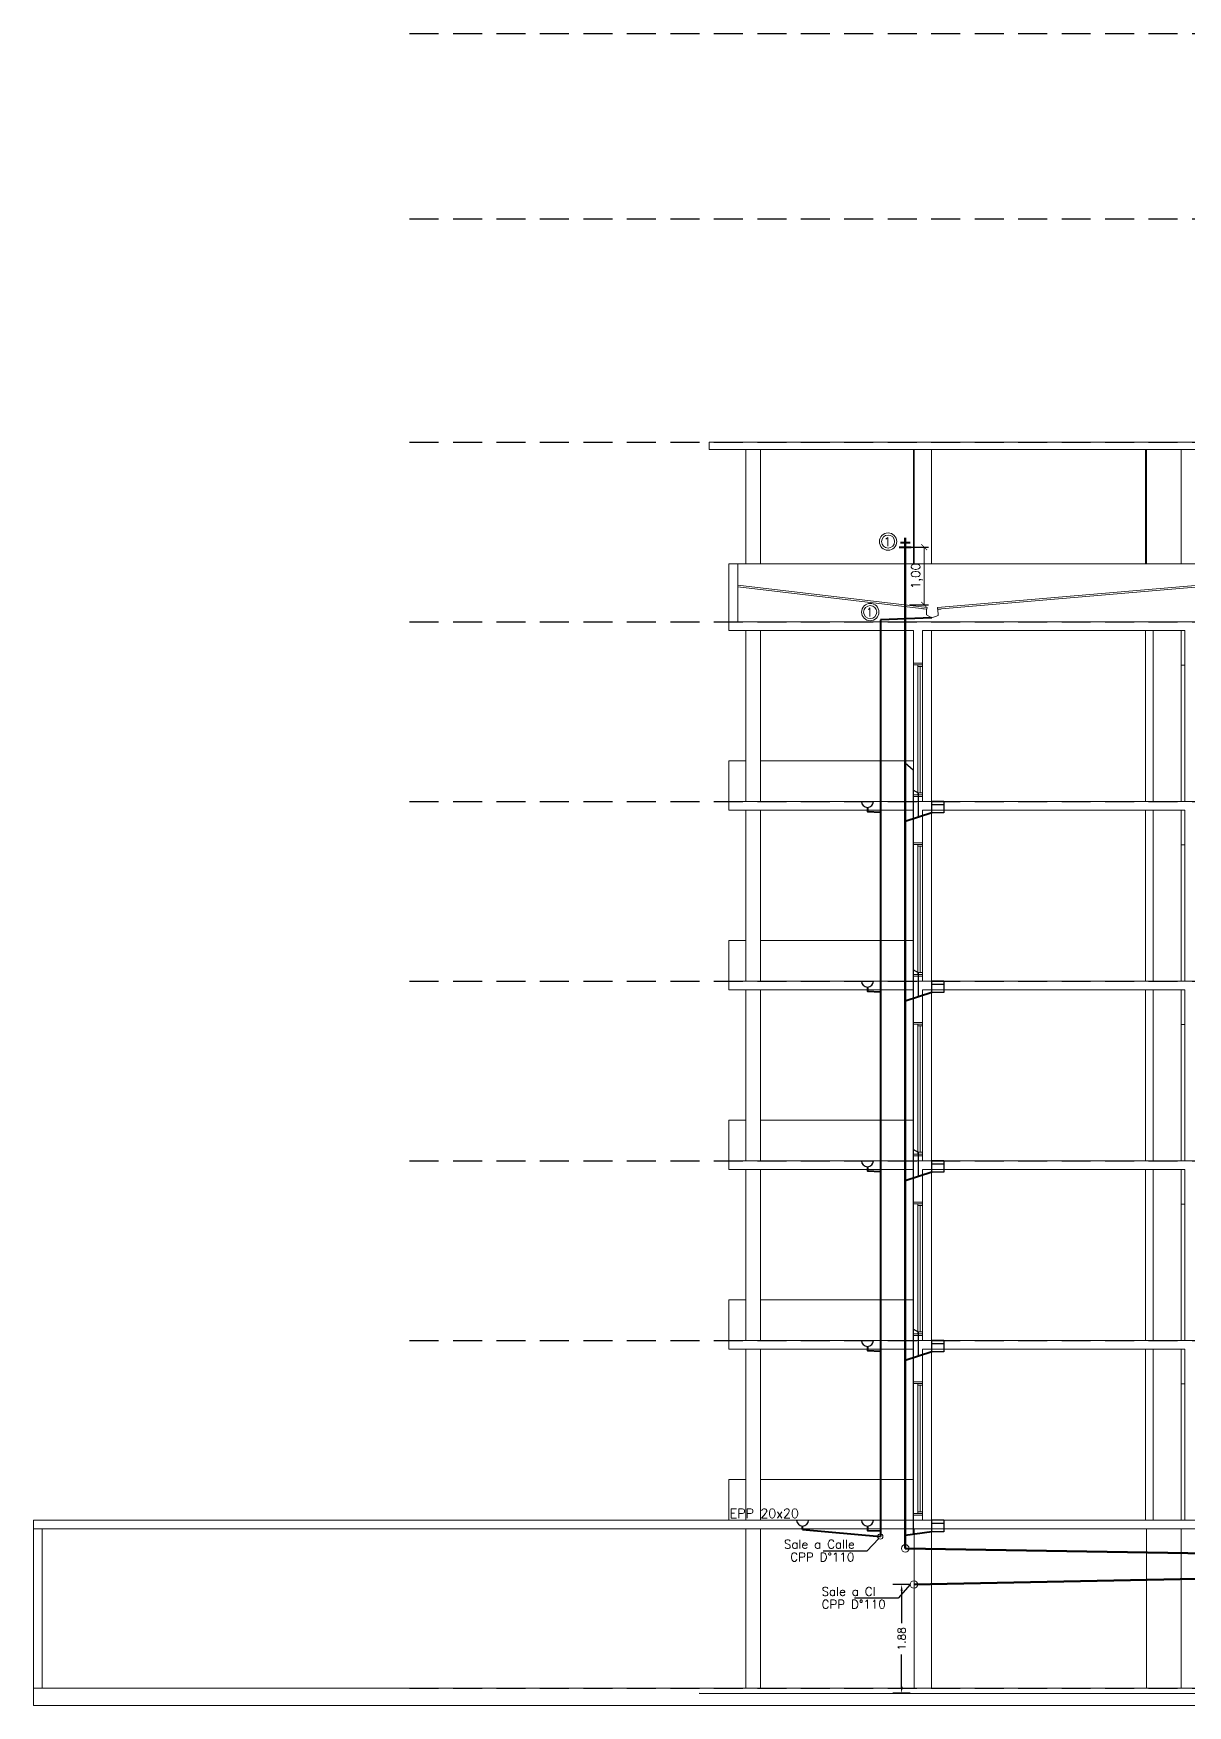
# Model space of a CAD drawing. Header units: millimetres. Extents: x 539 to 842, y -453 to -96.
# Drawn here: x 721.62 to 741.53, y -125.93 to -97.08 of the extents above; entities that cross this region are included whole.
import ezdxf

# ---------------------------------------------------------------- set-up
doc = ezdxf.new("R2010")
doc.units = ezdxf.units.MM
doc.header["$LTSCALE"] = 0.1
for name, pattern in [('CENTER', [2.25, 1, -0.1, 0.05, -0.1, 1]), ('CONTINUA', [0]), ('HIDDEN', [0.375, 0.25, -0.125])]:
    doc.linetypes.add(name, pattern=pattern)
doc.layers.get('0').update_dxf_attribs({"lineweight": 5})
doc.layers.get('Defpoints').update_dxf_attribs({"lineweight": 5})
for name, color, linetype in [('00-Pluvial', 40, 'Continuous'), ('00-Ventilacion', 3, 'Continuous'), ('Texto', 7, 'Continuous'), ('Textos', 7, 'Continuous')]:
    doc.layers.add(name, color=color, linetype=linetype)
for name, color, linetype, lineweight in [('A-Texto Pluvial', 7, 'Continuous', 20), ('Cotas', 7, 'Continuous', 13), ('ROTULO', 5, 'Continuous', 40), ('TEXTO1', 254, 'Continuous', 13)]:
    doc.layers.add(name, color=color, linetype=linetype, lineweight=lineweight)
doc.layers.add('Primario', color=7, linetype='Continuous', true_color=0xff2400)
doc.styles.add('Cotas2', font='romans.shx')
doc.styles.add('Romans', font='romans.shx')
doc.styles.get("Standard").update_dxf_attribs({"font": 'arial.ttf'})
doc.dimstyles.new('1_200', dxfattribs={"dimtxt": 0.25, "dimasz": 0.2, "dimexe": 0.1, "dimexo": 0.1, "dimgap": 0.05, "dimtad": 1, "dimzin": 1, "dimtxsty": 'Standard', "dimblk": 'OPEN30', "dimcen": 0.1, "dimclre": 256, "dimclrt": 256, "dimadec": 0, "dimazin": 0, "dimtfac": 1, "dimtmove": 2, "dimatfit": 3, "dimldrblk": 'OPEN30', "dimfxl": 1, "dimlwd": -1, "dimarcsym": 0})
doc.dimstyles.new('Cotas--1-75', dxfattribs={"dimscale": 0.075, "dimtxt": 1.75, "dimasz": 1.5, "dimexe": 2, "dimexo": 5, "dimgap": 0.5, "dimtad": 0, "dimtih": 1, "dimtoh": 1, "dimzin": 0, "dimdsep": 46, "dimtxsty": 'Cotas2', "dimcen": 3, "dimdle": 2, "dimadec": 0, "dimazin": 0, "dimtfac": 1, "dimtofl": 0, "dimtmove": 2, "dimatfit": 3, "dimfxl": 2, "dimtolj": 1, "dimtzin": 0, "dimarcsym": 0})

# ---------------------------------------------------------------- blocks, each defined once
blk = doc.blocks.new('Corte')
at = {"color": 8, "linetype": 'HIDDEN', "ltscale": 20}
for p, q in [((728.105, -97.082), (780.732, -97.082)), ((728.105, -100.282), (780.732, -100.282)), ((728.105, -104.132), (780.732, -104.132)), ((728.105, -107.232), (780.732, -107.232)), ((728.105, -110.332), (780.732, -110.332)), ((728.105, -113.432), (780.732, -113.432)), ((728.105, -116.532), (780.732, -116.532)), ((728.105, -119.632), (780.732, -119.632)), ((728.105, -125.632), (780.732, -125.632))]:
    blk.add_line(p, q, dxfattribs=at)
at = {"color": 8, "lineweight": 18}
for p, q in [((733.272, -104.262), (733.272, -104.132)), ((733.272, -104.132), (745.438, -104.132)), ((733.907, -104.132), (734.157, -104.132)), ((736.811, -104.132), (736.797, -104.132)), ((736.811, -104.132), (737.111, -104.132)), ((740.818, -104.132), (737.111, -104.132)), ((740.818, -104.132), (741.417, -104.132)), ((741.417, -104.132), (746.866, -104.132)), ((733.272, -104.262), (745.438, -104.262)), ((733.907, -106.232), (733.907, -104.262)), ((734.157, -106.232), (734.157, -104.262)), ((736.797, -104.262), (736.797, -106.232)), ((736.811, -106.232), (736.811, -104.262)), ((737.111, -106.232), (737.111, -104.262)), ((740.802, -106.232), (740.802, -104.262)), ((740.818, -106.232), (740.818, -104.262)), ((741.417, -104.262), (741.417, -106.232)), ((733.612, -106.232), (733.612, -107.232)), ((733.767, -106.232), (733.612, -106.232)), ((733.767, -107.232), (733.767, -106.232)), ((745.438, -106.232), (733.767, -106.232)), ((733.767, -106.632), (737.031, -107.015)), ((733.77, -106.602), (737.034, -106.986)), ((741.728, -106.602), (737.21, -106.987)), ((741.728, -106.632), (737.213, -107.017)), ((737.034, -106.986), (737.031, -107.015)), ((737.21, -106.987), (737.213, -107.017)), ((733.612, -107.232), (733.612, -107.382)), ((733.612, -107.232), (733.767, -107.232)), ((745.441, -107.232), (733.767, -107.232)), ((733.612, -107.382), (736.797, -107.382)), ((733.907, -110.332), (733.907, -107.382)), ((734.157, -110.332), (734.157, -107.382)), ((736.797, -107.382), (736.797, -107.947)), ((736.953, -107.947), (736.953, -107.382)), ((736.953, -107.382), (741.477, -107.382)), ((737.111, -110.332), (737.111, -107.382)), ((740.802, -110.332), (740.802, -107.382)), ((740.933, -107.382), (740.933, -110.332)), ((741.417, -107.382), (741.417, -110.332)), ((741.477, -107.382), (741.477, -110.332)), ((736.797, -107.947), (736.953, -107.947)), ((736.953, -107.947), (736.797, -107.947)), ((736.797, -107.947), (736.797, -107.977)), ((736.797, -107.977), (736.797, -110.217)), ((736.797, -107.977), (736.953, -107.977)), ((736.953, -107.977), (736.875, -107.977)), ((736.875, -107.977), (736.875, -108.007)), ((736.875, -108.007), (736.875, -110.187)), ((736.875, -108.007), (736.953, -108.007)), ((736.875, -108.007), (736.875, -110.187)), ((736.926, -108.007), (736.912, -108.007)), ((736.912, -108.007), (736.912, -110.187)), ((736.953, -107.977), (736.953, -107.947)), ((736.953, -108.007), (736.953, -107.977)), ((736.953, -108.007), (736.953, -110.187)), ((741.477, -107.982), (741.417, -107.982)), ((733.907, -109.632), (733.612, -109.632)), ((733.612, -109.632), (733.612, -110.332)), ((736.797, -109.632), (734.157, -109.632)), ((736.953, -110.187), (736.875, -110.187)), ((736.875, -110.187), (736.875, -110.217)), ((736.912, -110.187), (736.926, -110.187)), ((736.953, -110.217), (736.953, -110.187)), ((745.44, -110.332), (733.612, -110.332)), ((733.612, -110.332), (733.612, -110.482)), ((733.612, -110.482), (736.797, -110.482)), ((733.907, -113.432), (733.907, -110.482)), ((734.157, -113.432), (734.157, -110.482)), ((736.953, -110.217), (736.797, -110.217)), ((736.797, -110.217), (736.797, -110.247)), ((736.797, -110.247), (736.797, -110.332)), ((736.953, -110.247), (736.797, -110.247)), ((736.797, -110.247), (736.953, -110.247)), ((736.797, -110.482), (736.797, -111.047)), ((736.875, -110.217), (736.953, -110.217)), ((736.953, -110.247), (736.953, -110.217)), ((736.953, -110.332), (736.953, -110.247)), ((736.953, -111.047), (736.953, -110.482)), ((736.953, -110.482), (741.477, -110.482)), ((737.111, -113.432), (737.111, -110.482)), ((740.802, -113.432), (740.802, -110.482)), ((740.933, -110.482), (740.933, -113.432)), ((741.417, -110.482), (741.417, -113.432)), ((741.477, -110.482), (741.477, -113.432)), ((736.797, -111.047), (736.953, -111.047)), ((736.953, -111.047), (736.797, -111.047)), ((736.797, -111.047), (736.797, -111.077)), ((736.953, -111.077), (736.953, -111.047)), ((736.797, -111.077), (736.797, -113.317)), ((736.797, -111.077), (736.953, -111.077)), ((736.953, -111.077), (736.875, -111.077)), ((736.875, -111.077), (736.875, -111.107)), ((736.875, -111.107), (736.875, -113.287)), ((736.875, -111.107), (736.953, -111.107)), ((736.875, -111.107), (736.875, -113.287)), ((736.926, -111.107), (736.912, -111.107)), ((736.912, -111.107), (736.912, -113.287)), ((736.953, -111.107), (736.953, -111.077)), ((736.953, -111.107), (736.953, -113.287)), ((741.477, -111.082), (741.417, -111.082)), ((733.907, -112.732), (733.612, -112.732)), ((733.612, -112.732), (733.612, -113.432)), ((736.797, -112.732), (734.157, -112.732)), ((736.953, -113.317), (736.797, -113.317)), ((736.797, -113.317), (736.797, -113.347)), ((736.797, -113.347), (736.797, -113.432)), ((736.953, -113.347), (736.797, -113.347)), ((736.797, -113.347), (736.953, -113.347)), ((736.953, -113.287), (736.875, -113.287)), ((736.875, -113.287), (736.875, -113.317)), ((736.875, -113.317), (736.953, -113.317)), ((736.912, -113.287), (736.926, -113.287)), ((736.953, -113.317), (736.953, -113.287)), ((736.953, -113.347), (736.953, -113.317)), ((736.953, -113.432), (736.953, -113.347)), ((745.44, -113.432), (733.612, -113.432)), ((733.612, -113.432), (733.612, -113.582)), ((733.612, -113.582), (736.797, -113.582)), ((733.907, -116.532), (733.907, -113.582)), ((734.157, -116.532), (734.157, -113.582)), ((736.797, -113.582), (736.797, -114.147)), ((736.953, -114.147), (736.953, -113.582)), ((736.953, -113.582), (741.477, -113.582)), ((737.111, -116.532), (737.111, -113.582)), ((740.802, -116.532), (740.802, -113.582)), ((740.933, -113.582), (740.933, -116.532)), ((741.417, -113.582), (741.417, -116.532)), ((741.477, -113.582), (741.477, -116.532)), ((736.797, -114.147), (736.953, -114.147)), ((736.953, -114.147), (736.797, -114.147)), ((736.797, -114.147), (736.797, -114.177)), ((736.797, -114.177), (736.797, -116.417)), ((736.797, -114.177), (736.953, -114.177)), ((736.953, -114.177), (736.875, -114.177)), ((736.875, -114.177), (736.875, -114.207)), ((736.875, -114.207), (736.875, -116.387)), ((736.875, -114.207), (736.953, -114.207)), ((736.875, -114.207), (736.875, -116.387)), ((736.926, -114.207), (736.912, -114.207)), ((736.912, -114.207), (736.912, -116.387)), ((736.953, -114.177), (736.953, -114.147)), ((736.953, -114.207), (736.953, -114.177)), ((736.953, -114.207), (736.953, -116.387)), ((741.477, -114.182), (741.417, -114.182)), ((733.907, -115.832), (733.612, -115.832)), ((733.612, -115.832), (733.612, -116.532)), ((736.797, -115.832), (734.157, -115.832)), ((745.44, -116.532), (733.612, -116.532)), ((733.612, -116.532), (733.612, -116.682)), ((736.953, -116.417), (736.797, -116.417)), ((736.797, -116.417), (736.797, -116.447)), ((736.797, -116.447), (736.797, -116.532)), ((736.953, -116.447), (736.797, -116.447)), ((736.797, -116.447), (736.953, -116.447)), ((736.953, -116.387), (736.875, -116.387)), ((736.875, -116.387), (736.875, -116.417)), ((736.875, -116.417), (736.953, -116.417)), ((736.912, -116.387), (736.926, -116.387)), ((736.953, -116.417), (736.953, -116.387)), ((736.953, -116.447), (736.953, -116.417)), ((736.953, -116.532), (736.953, -116.447)), ((733.612, -116.682), (736.797, -116.682)), ((733.907, -119.632), (733.907, -116.682)), ((734.157, -119.632), (734.157, -116.682)), ((736.797, -116.682), (736.797, -117.247)), ((736.953, -117.247), (736.953, -116.682)), ((736.953, -116.682), (741.477, -116.682)), ((737.111, -119.632), (737.111, -116.682)), ((740.802, -119.632), (740.802, -116.682)), ((740.933, -116.682), (740.933, -119.632)), ((741.417, -116.682), (741.417, -119.632)), ((741.477, -116.682), (741.477, -119.632)), ((736.797, -117.247), (736.953, -117.247)), ((736.953, -117.247), (736.797, -117.247)), ((736.797, -117.247), (736.797, -117.277)), ((736.797, -117.277), (736.797, -119.517)), ((736.797, -117.277), (736.953, -117.277)), ((736.953, -117.277), (736.875, -117.277)), ((736.875, -117.277), (736.875, -117.307)), ((736.875, -117.307), (736.875, -119.487)), ((736.875, -117.307), (736.953, -117.307)), ((736.875, -117.307), (736.875, -119.487)), ((736.926, -117.307), (736.912, -117.307)), ((736.912, -117.307), (736.912, -119.487)), ((736.953, -117.277), (736.953, -117.247)), ((736.953, -117.307), (736.953, -117.277)), ((736.953, -117.307), (736.953, -119.487)), ((741.477, -117.282), (741.417, -117.282)), ((733.907, -118.932), (733.612, -118.932)), ((733.612, -118.932), (733.612, -119.632)), ((736.797, -118.932), (734.157, -118.932)), ((745.44, -119.632), (733.612, -119.632)), ((733.612, -119.632), (733.612, -119.782)), ((736.953, -119.517), (736.797, -119.517)), ((736.797, -119.517), (736.797, -119.547)), ((736.797, -119.547), (736.797, -119.632)), ((736.953, -119.547), (736.797, -119.547)), ((736.797, -119.547), (736.953, -119.547)), ((736.953, -119.487), (736.875, -119.487)), ((736.875, -119.487), (736.875, -119.517)), ((736.875, -119.517), (736.953, -119.517)), ((736.912, -119.487), (736.926, -119.487)), ((736.953, -119.517), (736.953, -119.487)), ((736.953, -119.547), (736.953, -119.517)), ((736.953, -119.632), (736.953, -119.547)), ((733.612, -119.782), (736.797, -119.782)), ((733.907, -122.732), (733.907, -119.782)), ((734.157, -122.732), (734.157, -119.782)), ((736.797, -119.782), (736.797, -120.347)), ((736.953, -120.347), (736.953, -119.782)), ((736.953, -119.782), (741.477, -119.782)), ((737.111, -122.732), (737.111, -119.782)), ((740.802, -122.732), (740.802, -119.782)), ((740.933, -119.782), (740.933, -122.732)), ((741.417, -119.782), (741.417, -122.732)), ((741.477, -119.782), (741.477, -122.732)), ((736.797, -120.347), (736.953, -120.347)), ((736.953, -120.347), (736.797, -120.347)), ((736.797, -120.347), (736.797, -120.377)), ((736.797, -120.377), (736.797, -122.617)), ((736.797, -120.377), (736.953, -120.377)), ((736.953, -120.377), (736.875, -120.377)), ((736.875, -120.377), (736.875, -120.407)), ((736.875, -120.407), (736.875, -122.587)), ((736.875, -120.407), (736.953, -120.407)), ((736.875, -120.407), (736.875, -122.587)), ((736.926, -120.407), (736.912, -120.407)), ((736.912, -120.407), (736.912, -122.587)), ((736.953, -120.377), (736.953, -120.347)), ((736.953, -120.407), (736.953, -120.377)), ((736.953, -120.407), (736.953, -122.587)), ((741.477, -120.382), (741.417, -120.382)), ((733.907, -122.032), (733.612, -122.032)), ((733.612, -122.032), (733.612, -122.732)), ((736.797, -122.032), (734.157, -122.032)), ((736.953, -122.587), (736.875, -122.587)), ((736.875, -122.587), (736.875, -122.617)), ((736.912, -122.587), (736.926, -122.587)), ((736.953, -122.617), (736.953, -122.587)), ((792.869, -122.732), (721.616, -122.732)), ((721.616, -122.732), (721.616, -122.882)), ((721.616, -122.882), (721.616, -125.632)), ((721.616, -122.882), (721.766, -122.882)), ((721.766, -125.632), (721.766, -122.882)), ((721.766, -122.882), (792.869, -122.882)), ((733.907, -125.632), (733.907, -122.882)), ((734.157, -125.632), (734.157, -122.882)), ((736.953, -122.617), (736.797, -122.617)), ((736.797, -122.617), (736.797, -122.647)), ((736.797, -122.647), (736.797, -122.732)), ((736.953, -122.647), (736.797, -122.647)), ((736.797, -122.647), (736.953, -122.647)), ((736.797, -122.732), (736.953, -122.732)), ((736.811, -125.632), (736.811, -122.882)), ((736.875, -122.617), (736.953, -122.617)), ((736.953, -122.647), (736.953, -122.617)), ((736.953, -122.732), (736.953, -122.647)), ((737.111, -125.632), (737.111, -122.882)), ((740.818, -125.632), (740.818, -122.882)), ((741.418, -125.632), (741.418, -122.882)), ((741.477, -122.732), (741.577, -122.732)), ((721.616, -125.932), (721.616, -125.632)), ((721.616, -125.632), (721.616, -125.918)), ((721.616, -125.632), (721.766, -125.632)), ((828.88, -125.632), (721.766, -125.632)), ((734.157, -125.632), (733.907, -125.632)), ((737.111, -125.632), (736.811, -125.632)), ((741.418, -125.632), (740.818, -125.632)), ((829.03, -125.932), (721.616, -125.932))]:
    blk.add_line(p, q, dxfattribs=at)
at = {"color": 8, "linetype": 'CENTER', "lineweight": 18}
blk.add_line((728.105, -122.732), (780.732, -122.732), dxfattribs=at)
at = {"color": 8, "lineweight": 18}
blk.add_lwpolyline([(737.271, -107.013), (737.221, -107.018), (737.222, -107.124), (737.115, -107.163), (737.022, -107.111), (737.022, -107.017), (736.959, -107.01)], dxfattribs=at)
blk = doc.blocks.new('_ArchTick')
at = {"color": 0, "linetype": 'ByBlock', "const_width": 0.15}
blk.add_lwpolyline([(-0.5, -0.5), (0.5, 0.5)], dxfattribs=at)
blk = doc.blocks.new('*D104')
at = {"layer": 'Defpoints', "color": 0, "lineweight": 13, "transparency": 16777216}
for p in [(736.656, -105.946), (736.656, -106.941), (736.983, -106.941)]:
    blk.add_point(p, dxfattribs=at)
at = {"layer": 'TEXTO1', "lineweight": -2, "transparency": 16777216}
for p, q in [((736.731, -105.946), (737.058, -105.946)), ((736.731, -106.941), (737.058, -106.941))]:
    blk.add_line(p, q, dxfattribs=at)
at = {"layer": 'TEXTO1', "color": 0, "transparency": 16777216}
blk.add_line((736.983, -105.946), (736.983, -106.941), dxfattribs=at)
at = {"layer": 'TEXTO1', "color": 0, "transparency": 16777216, "xscale": 0.1, "yscale": 0.1, "zscale": 0.1}
for p, rotation in [((736.983, -105.946), 90), ((736.983, -106.941), 270)]:
    blk.add_blockref('_ArchTick', p, dxfattribs=dict(at, rotation=rotation))
at = {"layer": 'TEXTO1', "transparency": 16777216, "insert": (736.859, -106.444), "char_height": 0.15, "attachment_point": 5, "rotation": 90, "style": 'Romans'}
blk.add_mtext('1,00', dxfattribs=at)
blk = doc.blocks.new('_Open30')
at = {"color": 0, "linetype": 'ByBlock', "lineweight": -2}
for p, q in [((-1, 0.27), (0, 0)), ((0, 0), (-1, -0.27)), ((0, 0), (-1, 0))]:
    blk.add_line(p, q, dxfattribs=at)
blk = doc.blocks.new('*D111')
at = {"layer": 'Cotas', "color": 0, "lineweight": -2, "transparency": 16777216}
for p, q in [((736.744, -123.843), (736.444, -123.843)), ((736.594, -123.955), (736.594, -124.51)), ((736.594, -125.608), (736.594, -125.053)), ((736.744, -125.72), (736.444, -125.72))]:
    blk.add_line(p, q, dxfattribs=at)
at = {"layer": 'Cotas', "color": 0, "lineweight": 20, "transparency": 16777216}
for points in [[(736.575, -123.955), (736.613, -123.955), (736.594, -123.843)], [(736.575, -125.608), (736.613, -125.608), (736.594, -125.72)]]:
    blk.add_solid(points, dxfattribs=at)
at = {"layer": 'Defpoints', "color": 0, "lineweight": 20, "transparency": 16777216}
for p in [(736.806, -123.843), (736.594, -125.72), (736.805, -125.72)]:
    blk.add_point(p, dxfattribs=at)
at = {"layer": 'Cotas', "color": 0, "transparency": 16777216, "insert": (736.594, -124.782), "char_height": 0.135, "attachment_point": 5, "rotation": 90, "style": 'Cotas2'}
blk.add_mtext('\\A1;1.88', dxfattribs=at)

msp = doc.modelspace()

# ---------------------------------------------------------------- linework, layer by layer
at = {"layer": '00-Pluvial', "linetype": 'CONTINUA', "lineweight": 20}
msp.add_lwpolyline([(737.022, -107.017), (737.022, -107.111), (737.115, -107.163), (737.222, -107.124), (737.221, -107.018)], dxfattribs=at)
at = {"layer": '00-Pluvial', "lineweight": 40}
for points in [[(737.115, -107.163), (736.227, -107.2)], [(736.227, -107.2), (736.227, -123.015)], [(736.005, -110.435), (736.005, -110.509), (736.227, -110.517)], [(736.005, -113.535), (736.005, -113.609), (736.227, -113.617)], [(736.005, -116.635), (736.005, -116.709), (736.227, -116.717)], [(736.005, -119.735), (736.005, -119.809), (736.227, -119.817)], [(734.886, -122.895), (734.886, -122.835)], [(734.886, -122.895), (736.227, -123.015)], [(736.005, -122.835), (736.005, -122.909), (736.227, -122.917)]]:
    msp.add_lwpolyline(points, dxfattribs=at)
at = {"layer": '00-Pluvial', "lineweight": 20}
for centre, radius in [((736.052, -107.066), 0.15), ((736.052, -107.066), 0.113), ((736.227, -123.015), 0.0454)]:
    msp.add_circle(centre, radius, dxfattribs=at)
at = {"layer": '00-Pluvial'}
for centre in [(736.005, -110.332), (736.005, -113.432), (736.005, -116.532), (736.005, -119.632), (734.886, -122.732), (736.005, -122.732)]:
    msp.add_arc(centre, 0.103, 180, 0, dxfattribs=at)
at = {"layer": '00-Ventilacion', "color": 3, "lineweight": 40}
for p, q in [((736.573, -105.865), (736.739, -105.865)), ((736.554, -105.946), (736.758, -105.946))]:
    msp.add_line(p, q, dxfattribs=at)
at = {"layer": '00-Ventilacion', "color": 3, "lineweight": 70}
msp.add_lwpolyline([(736.656, -105.782), (736.656, -109.671)], dxfattribs=at)
at = {"layer": '00-Ventilacion', "color": 3, "lineweight": 30}
for points in [[(736.794, -109.794), (736.656, -109.671)], [(736.794, -109.794), (736.794, -122.978)], [(736.885, -110.606), (736.885, -110.192), (736.794, -110.14)], [(736.885, -113.706), (736.885, -113.292), (736.794, -113.24)], [(736.885, -116.806), (736.885, -116.392), (736.794, -116.34)], [(736.885, -119.906), (736.885, -119.492), (736.794, -119.44)]]:
    msp.add_lwpolyline(points, dxfattribs=at)
at = {"layer": '00-Ventilacion', "color": 3, "lineweight": 20}
msp.add_circle((736.36, -105.849), 0.15, dxfattribs=at)
at = {"layer": 'Primario', "lineweight": 70}
for points in [[(736.656, -109.671), (736.656, -123.22)], [(736.806, -123.843), (773.012, -123.119)], [(736.656, -123.22), (743.627, -123.336)]]:
    msp.add_lwpolyline(points, dxfattribs=at)
at = {"layer": 'Primario', "color": 1, "lineweight": 30}
for points in [[(737.321, -110.332), (737.321, -110.532), (737.113, -110.532), (737.113, -110.332)], [(737.321, -110.332), (737.113, -110.332)], [(737.321, -110.389), (737.113, -110.389)], [(737.321, -113.432), (737.321, -113.632), (737.113, -113.632), (737.113, -113.432)], [(737.321, -113.432), (737.113, -113.432)], [(737.321, -113.489), (737.113, -113.489)], [(737.321, -116.532), (737.321, -116.732), (737.113, -116.732), (737.113, -116.532)], [(737.321, -116.532), (737.113, -116.532)], [(737.321, -116.589), (737.113, -116.589)], [(737.321, -119.632), (737.321, -119.832), (737.113, -119.832), (737.113, -119.632)], [(737.321, -119.632), (737.113, -119.632)], [(737.321, -119.689), (737.113, -119.689)], [(737.321, -122.732), (737.321, -122.932), (737.113, -122.932), (737.113, -122.732)], [(737.321, -122.732), (737.113, -122.732)], [(737.321, -122.789), (737.113, -122.789)]]:
    msp.add_lwpolyline(points, dxfattribs=at)
at = {"layer": 'Primario', "color": 1, "lineweight": 40}
for points in [[(737.113, -110.532), (736.656, -110.679)], [(737.113, -113.632), (736.656, -113.779)], [(737.113, -116.732), (736.656, -116.879)], [(737.113, -119.832), (736.656, -119.979)], [(737.113, -122.932), (736.657, -122.998)]]:
    msp.add_lwpolyline(points, dxfattribs=at)
at = {"layer": 'Primario', "lineweight": 20}
for centre, radius in [((736.36, -105.849), 0.113), ((736.656, -123.22), 0.0649), ((736.806, -123.843), 0.0649)]:
    msp.add_circle(centre, radius, dxfattribs=at)
at = {"layer": 'ROTULO', "color": 3, "lineweight": 40}
for p, q in [((736.573, -105.865), (736.739, -105.865)), ((736.554, -105.946), (736.758, -105.946))]:
    msp.add_line(p, q, dxfattribs=at)
at = {"layer": 'Texto'}
msp.add_line((733.101, -125.719), (779.079, -125.736), dxfattribs=at)
at = {"layer": 'Textos', "color": 8}
for p, q in [((736.2, -123.051), (735.992, -123.267)), ((735.992, -123.267), (735.238, -123.267)), ((736.741, -123.843), (736.533, -124.081)), ((736.533, -124.081), (735.779, -124.081))]:
    msp.add_line(p, q, dxfattribs=at)

# ---------------------------------------------------------------- block references
at = {"layer": '00-Pluvial', "linetype": 'CONTINUA', "lineweight": 13}
msp.add_blockref('Corte', (0, 0), dxfattribs=at)

# ---------------------------------------------------------------- texts
at = {"layer": 'A-Texto Pluvial', "style": 'Romans'}
msp.add_text('EPP 20x20 ', height=0.16, dxfattribs=at).set_placement((733.628, -122.697))
at = {"layer": 'Textos', "style": 'Romans'}
for rotation, p in [(0, (736.284, -105.927)), (360, (735.976, -107.144))]:
    msp.add_text('1', height=0.15, rotation=rotation, dxfattribs=at).set_placement(p)
at = {"layer": 'Textos', "color": 7, "style": 'Romans'}
for s, p in [('Sale a Calle', (734.564, -123.224)), ('CPP D°110', (734.672, -123.445)), ('Sale a CI', (735.213, -124.039)), ('CPP D°110', (735.213, -124.26))]:
    msp.add_text(s, height=0.15, rotation=360, dxfattribs=at).set_placement(p)

# ---------------------------------------------------------------- dimensions: what is measured, and where the dimension line sits
at = {"layer": 'Cotas'}
dim = msp.add_linear_dim(base=(736.594, -125.72), p1=(736.806, -123.843), p2=(736.805, -125.72), angle=90, dimstyle='Cotas--1-75', override={"dimtxt": 1.8, "dimexo": 0.5, "dimgap": 1, "dimdle": 0.15, "dimfxlon": 1}, dxfattribs=at)
dim.commit()
dim.dimension.update_dxf_attribs({"geometry": '*D111', "text_midpoint": (736.594, -124.782), "text_rotation": 90})
at = {"layer": 'TEXTO1', "color": 7}
dim = msp.add_linear_dim(base=(736.982845342, -106.941269924), p1=(736.655922654, -105.946269924), p2=(736.655922654, -106.941269924), angle=90, dimstyle='1_200', override={"dimtxt": 0.15, "dimasz": 0.1, "dimexe": 0.075, "dimexo": 0.075, "dimgap": 0.035, "dimtxsty": 'Romans', "dimblk1": 'ArchTick', "dimblk2": 'ArchTick', "dimsah": 1}, dxfattribs=at)
dim.commit()
dim.dimension.update_dxf_attribs({"geometry": '*D104', "text_midpoint": (736.858559628, -106.443769924)})

doc.saveas('drawing.dxf')
